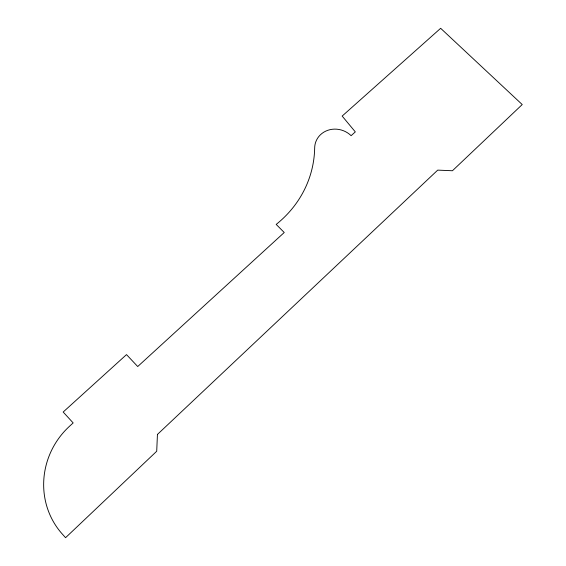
<?xml version="1.0" encoding="UTF-8"?>
<svg xmlns="http://www.w3.org/2000/svg" width="566" height="566" viewBox="0 0 566 566"><rect width="100%" height="100%" fill="white"/><g stroke="black" fill="none" stroke-linecap="round" stroke-linejoin="round"><path stroke-width="0.85" d="M157.44 434.433L156.711 451.251L65.564 537.7L62.274 534.021A76.941 73.955 -55.4 0 1 69.59 426.191L73.163 422.929L63.173 412.034L126.508 354.606L137.715 366.535L284.231 232.506L276.187 224.412A112.542 104.406 6 0 0 314.661 148.306A21.614 19.951 20.2 0 1 327.771 130.314A21.614 19.951 20.2 0 1 351.118 135.677L355.314 131.899L342.161 116.072L440.652 28.3L522.227 104.554L452.439 170.748L437.709 170.125L157.44 434.433"/></g></svg>
